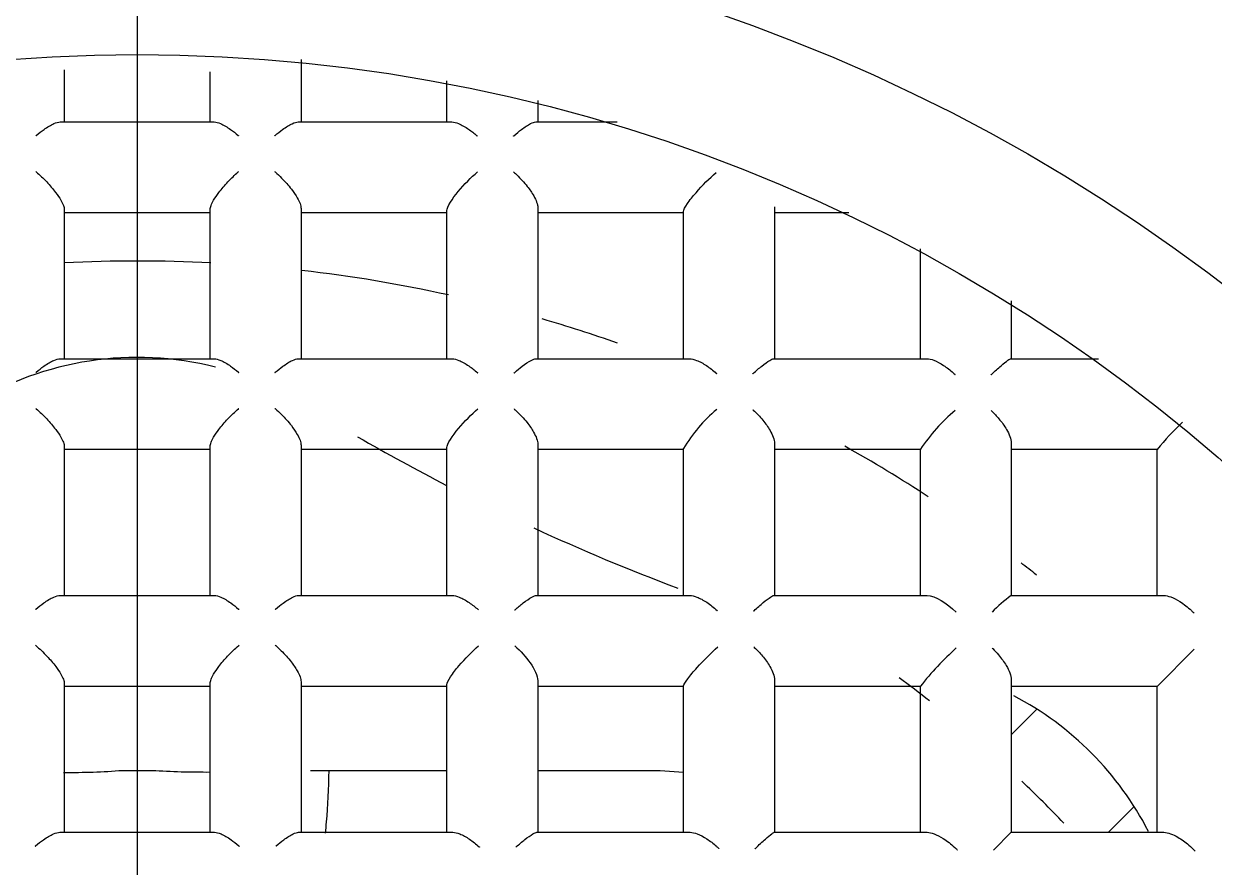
# Model space of a CAD drawing. Header units: millimetres. Extents: x -60 to 7633, y -2614 to 2146.
# Drawn here: x 3554.359 to 3558.683, y -2343.417 to -2340.354 of the extents above; entities that cross this region are included whole.
import ezdxf
from ezdxf.lldxf.tags import DXFTag

# ---------------------------------------------------------------- set-up
doc = ezdxf.new("R2010")
doc.units = ezdxf.units.MM
doc.layers.get('0').update_dxf_attribs({"color": 250})
tags = doc.linetypes.add('CENTER2', pattern=[28.575, 19.05, -3.175, 3.175, -3.175]).pattern_tags.tags
tags[10:11] = [DXFTag(74, 4), DXFTag(75, 0), DXFTag(340, '0'), DXFTag(46, 0.0), DXFTag(50, 0.0), DXFTag(44, 0.0), DXFTag(45, 0.0)]
tags[8:9] = [DXFTag(74, 4), DXFTag(75, 0), DXFTag(340, '0'), DXFTag(46, 0.0), DXFTag(50, 0.0), DXFTag(44, 0.0), DXFTag(45, 0.0)]
tags[6:7] = [DXFTag(74, 4), DXFTag(75, 0), DXFTag(340, '0'), DXFTag(46, 0.0), DXFTag(50, 0.0), DXFTag(44, 0.0), DXFTag(45, 0.0)]
tags[4:5] = [DXFTag(74, 4), DXFTag(75, 0), DXFTag(340, '0'), DXFTag(46, 0.0), DXFTag(50, 0.0), DXFTag(44, 0.0), DXFTag(45, 0.0)]

msp = doc.modelspace()

# ---------------------------------------------------------------- linework, layer by layer
at = {"linetype": 'CENTER2'}
msp.add_line((3554.7708, -2326.4654), (3554.7708, -2366.4654), dxfattribs=at)
at = {"linetype": 'Continuous'}
for p, q in [((3555.3658, -2340.4834), (3555.3658, -2340.7104)), ((3554.5058, -2340.5212), (3554.5058, -2340.7104)), ((3555.0358, -2340.7104), (3555.0358, -2340.5285)), ((3555.8958, -2340.7104), (3555.8958, -2340.5606)), ((3556.2258, -2340.6323), (3556.2258, -2340.7104)), ((3554.491, -2340.7104), (3555.0506, -2340.7104)), ((3555.3548, -2340.7104), (3555.914, -2340.7104)), ((3556.2184, -2340.7104), (3556.5143, -2340.7104)), ((3554.5058, -2341.0285), (3554.5058, -2341.5704)), ((3555.0358, -2341.0404), (3554.5058, -2341.0404)), ((3555.0358, -2341.5704), (3555.0358, -2341.0285)), ((3555.3658, -2341.0246), (3555.3658, -2341.5704)), ((3555.8958, -2341.0404), (3555.3658, -2341.0404)), ((3555.8958, -2341.5704), (3555.8958, -2341.0323)), ((3556.2258, -2341.0212), (3556.2258, -2341.5704)), ((3556.7558, -2341.0404), (3556.2258, -2341.0404)), ((3556.7558, -2341.5704), (3556.7558, -2341.0356)), ((3557.0858, -2341.0187), (3557.0858, -2341.5704)), ((3557.3563, -2341.0404), (3557.0858, -2341.0404)), ((3557.6158, -2341.5704), (3557.6158, -2341.1709)), ((3557.9458, -2341.3597), (3557.9458, -2341.5704)), ((3554.4907, -2341.5704), (3555.0508, -2341.5704)), ((3555.3552, -2341.5704), (3555.9148, -2341.5704)), ((3556.2193, -2341.5704), (3556.7777, -2341.5704)), ((3557.0825, -2341.5704), (3557.6395, -2341.5704)), ((3557.9445, -2341.5704), (3558.263, -2341.5704)), ((3554.5058, -2341.8887), (3554.5058, -2342.4304)), ((3555.0358, -2341.9004), (3554.5058, -2341.9004)), ((3555.0358, -2342.4304), (3555.0358, -2341.8887)), ((3555.3658, -2341.8842), (3555.3658, -2342.4304)), ((3555.8958, -2341.9004), (3555.3658, -2341.9004)), ((3555.8958, -2342.4304), (3555.8958, -2341.8932)), ((3556.2258, -2341.8804), (3556.2258, -2342.4304)), ((3556.7558, -2341.9004), (3556.2258, -2341.9004)), ((3556.7558, -2342.4304), (3556.7558, -2341.8967)), ((3557.0858, -2341.8777), (3557.0858, -2342.4304)), ((3557.6158, -2341.9004), (3557.0858, -2341.9004)), ((3557.6158, -2342.4304), (3557.6158, -2341.899)), ((3557.9458, -2341.8762), (3557.9458, -2342.4304)), ((3558.4758, -2341.9004), (3557.9458, -2341.9004)), ((3558.4758, -2342.4304), (3558.4758, -2341.9001)), ((3554.4904, -2342.4304), (3555.0512, -2342.4304)), ((3555.3558, -2342.4304), (3555.9158, -2342.4304)), ((3556.2206, -2342.4304), (3556.7788, -2342.4304)), ((3557.0838, -2342.4304), (3557.6403, -2342.4304)), ((3557.9454, -2342.4304), (3558.5008, -2342.4304)), ((3558.4758, -2342.7604), (3558.6111, -2342.6251)), ((3554.5058, -2342.7491), (3554.5058, -2343.2904)), ((3555.0358, -2342.7604), (3554.5058, -2342.7604)), ((3555.0358, -2343.2904), (3555.0358, -2342.7491)), ((3555.3658, -2342.7436), (3555.3658, -2343.2904)), ((3555.8958, -2342.7604), (3555.3658, -2342.7604)), ((3555.8958, -2343.2904), (3555.8958, -2342.7544)), ((3556.2258, -2342.7393), (3556.2258, -2343.2904)), ((3556.7558, -2342.7604), (3556.2258, -2342.7604)), ((3556.7558, -2343.2904), (3556.7558, -2342.7581)), ((3557.0858, -2342.7367), (3557.0858, -2343.2904)), ((3557.6158, -2342.7604), (3557.0858, -2342.7604)), ((3557.6158, -2343.2904), (3557.6158, -2342.76)), ((3557.9458, -2342.7356), (3557.9458, -2343.2904)), ((3558.4758, -2342.7604), (3557.9458, -2342.7604)), ((3558.4758, -2343.2904), (3558.4758, -2342.7604)), ((3557.9458, -2342.9369), (3558.0394, -2342.8433)), ((3554.7171, -2343.0654), (3554.8244, -2343.0654)), ((3555.4003, -2343.0654), (3555.468, -2343.0654)), ((3555.468, -2343.0654), (3555.8958, -2343.0654)), ((3556.2258, -2343.0654), (3556.6708, -2343.0654)), ((3556.6708, -2343.0654), (3556.7558, -2343.0722)), ((3558.3929, -2343.1968), (3558.2993, -2343.2904)), ((3554.4899, -2343.2904), (3555.0517, -2343.2904)), ((3555.3567, -2343.2904), (3555.9171, -2343.2904)), ((3556.2222, -2343.2904), (3556.7799, -2343.2904)), ((3557.0851, -2343.2904), (3557.6408, -2343.2904)), ((3557.8811, -2343.3551), (3557.9458, -2343.2904)), ((3557.9458, -2343.2904), (3558.5006, -2343.2904))]:
    msp.add_line(p, q, dxfattribs=at)
for radius in [32.5, 31.9997, 10.48, 9.28, 6.5, 6]:
    msp.add_circle((3554.7708, -2346.4654), radius, dxfattribs=at)
for centre, radius, start, end in [((3554.7708, -2346.4654), 9.315, 255, 195), ((3554.7708, -2346.4654), 5.25, 87.0799, 92.89), ((3554.7708, -2346.4654), 5.25, 77.5571, 83.4623), ((3554.7708, -2346.4654), 5.25, 70.5891, 73.7237), ((3554.7708, -2342.7154), 1.15, 75.7141, 121.6275), ((3557.1913, -2342.1441), 0.5008, 128.9866, 150.4073), ((3558.1837, -2342.2824), 0.6851, 130.0843, 145.9782), ((3559.2972, -2342.5683), 1.0589, 133.5227, 140.8753), ((3559.5147, -2335.0125), 7.8965, 240.04019, 242.71126), ((3554.7708, -2346.4654), 5.25, 56.8096, 60.6902), ((3559.5147, -2335.0125), 7.8965, 245.27307, 249.38747), ((3554.7708, -2346.4654), 5.25, 51.5119, 52.2968), ((3558.261, -2342.8581), 0.5316, 126.4265, 136.3215), ((3558.4938, -2343.4536), 1.1189, 131.9076, 141.6885), ((3554.7708, -2346.4654), 4.65, 51.7582, 53.4605), ((3557.4224, -2343.8138), 1.15, 27.2599, 62.4009), ((3554.5226, -2340.5343), 2.5386, 269.5637, 274.3954), ((3555.019, -2339.8449), 3.2264, 266.5428, 270.3071), ((3554.7708, -2346.4654), 4.65, 43.6181, 46.2812)]:
    msp.add_arc(centre, radius, start, end, dxfattribs=at)
for points, knots in [([(3554.4026, -2340.7605), (3554.403, -2340.7601), (3554.4035, -2340.7597), (3554.404, -2340.7593), (3554.4134, -2340.7513), (3554.4228, -2340.7439), (3554.432, -2340.7374), (3554.4445, -2340.7286), (3554.4568, -2340.7213), (3554.4679, -2340.7164), (3554.4765, -2340.7127), (3554.4846, -2340.7104), (3554.491, -2340.7104)], [0, 0, 0, 0, 0.01485, 0.01485, 0.01485, 0.303354, 0.303354, 0.303354, 0.696424, 0.696424, 0.696424, 1, 1, 1, 1]), ([(3555.0506, -2340.7104), (3555.057, -2340.7104), (3555.0651, -2340.7127), (3555.0736, -2340.7164), (3555.0847, -2340.7213), (3555.0971, -2340.7286), (3555.1096, -2340.7374), (3555.1188, -2340.7439), (3555.1282, -2340.7513), (3555.1376, -2340.7593), (3555.138, -2340.7597), (3555.1385, -2340.7601), (3555.139, -2340.7605)], [0, 0, 0, 0, 0.303576, 0.303576, 0.303576, 0.696646, 0.696646, 0.696646, 0.98515, 0.98515, 0.98515, 1, 1, 1, 1]), ([(3555.2701, -2340.7606), (3555.2706, -2340.7602), (3555.2711, -2340.7598), (3555.2715, -2340.7594), (3555.2807, -2340.7515), (3555.2899, -2340.7442), (3555.2988, -2340.7378), (3555.3111, -2340.7289), (3555.3232, -2340.7214), (3555.3337, -2340.7165), (3555.3418, -2340.7127), (3555.3491, -2340.7104), (3555.3548, -2340.7104)], [0, 0, 0, 0, 0.014572, 0.014572, 0.014572, 0.299332, 0.299332, 0.299332, 0.697774, 0.697774, 0.697774, 1, 1, 1, 1]), ([(3555.914, -2340.7104), (3555.921, -2340.7104), (3555.9295, -2340.7127), (3555.9384, -2340.7163), (3555.9498, -2340.721), (3555.9622, -2340.7282), (3555.9746, -2340.7367), (3555.9846, -2340.7436), (3555.9949, -2340.7516), (3556.0049, -2340.7603), (3556.0054, -2340.7607), (3556.0059, -2340.7611), (3556.0064, -2340.7616)], [0, 0, 0, 0, 0.298388, 0.298388, 0.298388, 0.678333, 0.678333, 0.678333, 0.985043, 0.985043, 0.985043, 1, 1, 1, 1]), ([(3556.1374, -2340.7618), (3556.1379, -2340.7614), (3556.1383, -2340.761), (3556.1388, -2340.7606), (3556.1484, -2340.7523), (3556.1579, -2340.7445), (3556.1669, -2340.7378), (3556.1788, -2340.7288), (3556.1902, -2340.7213), (3556.2, -2340.7164), (3556.2072, -2340.7127), (3556.2137, -2340.7104), (3556.2184, -2340.7104)], [0, 0, 0, 0, 0.014174, 0.014174, 0.014174, 0.311497, 0.311497, 0.311497, 0.705829, 0.705829, 0.705829, 1, 1, 1, 1]), ([(3554.4025, -2340.8905), (3554.403, -2340.8909), (3554.4034, -2340.8914), (3554.4039, -2340.8918), (3554.4165, -2340.9028), (3554.4294, -2340.915), (3554.4417, -2340.928), (3554.4531, -2340.9401), (3554.4643, -2340.9531), (3554.4742, -2340.9662), (3554.4813, -2340.9756), (3554.4879, -2340.9853), (3554.4932, -2340.9945), (3554.497, -2341.0011), (3554.5002, -2341.0075), (3554.5024, -2341.0133), (3554.5046, -2341.0191), (3554.5058, -2341.0244), (3554.5058, -2341.0285)], [0, 0, 0, 0, 0.010326, 0.010326, 0.010326, 0.288246, 0.288246, 0.288246, 0.547179, 0.547179, 0.547179, 0.73248, 0.73248, 0.73248, 0.865739, 0.865739, 0.865739, 1, 1, 1, 1]), ([(3555.0358, -2341.0285), (3555.0358, -2341.0244), (3555.037, -2341.0191), (3555.0392, -2341.0133), (3555.0413, -2341.0075), (3555.0445, -2341.0011), (3555.0483, -2340.9945), (3555.0536, -2340.9853), (3555.0602, -2340.9756), (3555.0674, -2340.9662), (3555.0773, -2340.9531), (3555.0885, -2340.9401), (3555.0999, -2340.928), (3555.1122, -2340.915), (3555.125, -2340.9028), (3555.1377, -2340.8918), (3555.1381, -2340.8914), (3555.1386, -2340.8909), (3555.1391, -2340.8905)], [0, 0, 0, 0, 0.134261, 0.134261, 0.134261, 0.26752, 0.26752, 0.26752, 0.452821, 0.452821, 0.452821, 0.711754, 0.711754, 0.711754, 0.989674, 0.989674, 0.989674, 1, 1, 1, 1]), ([(3555.2702, -2340.8906), (3555.2707, -2340.891), (3555.2712, -2340.8915), (3555.2717, -2340.8919), (3555.2796, -2340.8988), (3555.2876, -2340.9062), (3555.2953, -2340.914), (3555.3078, -2340.9266), (3555.3201, -2340.9404), (3555.331, -2340.9545), (3555.3389, -2340.9649), (3555.3463, -2340.9757), (3555.3522, -2340.9861), (3555.3563, -2340.9933), (3555.3597, -2341.0004), (3555.3621, -2341.007), (3555.3645, -2341.0135), (3555.3658, -2341.0196), (3555.3658, -2341.0246)], [0, 0, 0, 0, 0.010919, 0.010919, 0.010919, 0.190851, 0.190851, 0.190851, 0.485058, 0.485058, 0.485058, 0.700722, 0.700722, 0.700722, 0.84966, 0.84966, 0.84966, 1, 1, 1, 1]), ([(3555.8958, -2341.0323), (3555.8958, -2341.0187), (3555.9153, -2340.9887), (3555.9587, -2340.9366), (3555.9833, -2340.912), (3556.0066, -2340.8916)], [0, 0, 0, 0, 0.5, 0.5, 1, 1, 1, 1]), ([(3556.1377, -2340.8919), (3556.1382, -2340.8923), (3556.1387, -2340.8927), (3556.1392, -2340.8932), (3556.1427, -2340.8963), (3556.1462, -2340.8995), (3556.1497, -2340.9029), (3556.1631, -2340.9156), (3556.1762, -2340.9298), (3556.1877, -2340.9444), (3556.1965, -2340.9556), (3556.2047, -2340.9673), (3556.2111, -2340.9788), (3556.2155, -2340.9865), (3556.2192, -2340.9942), (3556.2217, -2341.0014), (3556.2243, -2341.0087), (3556.2258, -2341.0155), (3556.2258, -2341.0212)], [0, 0, 0, 0, 0.011532, 0.011532, 0.011532, 0.094971, 0.094971, 0.094971, 0.419472, 0.419472, 0.419472, 0.666035, 0.666035, 0.666035, 0.832141, 0.832141, 0.832141, 1, 1, 1, 1]), ([(3556.7558, -2341.0356), (3556.7558, -2341.0301), (3556.761, -2341.0195), (3556.7779, -2340.9945), (3556.7891, -2340.9806), (3556.8241, -2340.9403), (3556.8497, -2340.9149), (3556.8734, -2340.8937)], [0, 0, 0, 0, 0.25, 0.25, 0.5, 0.5, 1, 1, 1, 1]), ([(3554.402, -2341.6206), (3554.4025, -2341.6202), (3554.4029, -2341.6198), (3554.4034, -2341.6193), (3554.4128, -2341.6113), (3554.4223, -2341.6039), (3554.4316, -2341.5973), (3554.4441, -2341.5886), (3554.4565, -2341.5812), (3554.4676, -2341.5764), (3554.4762, -2341.5727), (3554.4843, -2341.5704), (3554.4907, -2341.5704)], [0, 0, 0, 0, 0.014868, 0.014868, 0.014868, 0.3045, 0.3045, 0.3045, 0.696653, 0.696653, 0.696653, 1, 1, 1, 1]), ([(3555.0508, -2341.5704), (3555.0573, -2341.5704), (3555.0654, -2341.5727), (3555.074, -2341.5764), (3555.0851, -2341.5812), (3555.0975, -2341.5886), (3555.11, -2341.5973), (3555.1192, -2341.6039), (3555.1287, -2341.6113), (3555.1381, -2341.6193), (3555.1386, -2341.6198), (3555.1391, -2341.6202), (3555.1396, -2341.6206)], [0, 0, 0, 0, 0.303347, 0.303347, 0.303347, 0.6955, 0.6955, 0.6955, 0.985132, 0.985132, 0.985132, 1, 1, 1, 1]), ([(3555.2709, -2341.6207), (3555.2714, -2341.6203), (3555.2719, -2341.6199), (3555.2723, -2341.6195), (3555.2816, -2341.6116), (3555.2907, -2341.6043), (3555.2996, -2341.5978), (3555.3119, -2341.5889), (3555.3239, -2341.5814), (3555.3344, -2341.5765), (3555.3424, -2341.5727), (3555.3496, -2341.5704), (3555.3552, -2341.5704)], [0, 0, 0, 0, 0.014538, 0.014538, 0.014538, 0.300085, 0.300085, 0.300085, 0.698371, 0.698371, 0.698371, 1, 1, 1, 1]), ([(3555.9148, -2341.5704), (3555.9219, -2341.5704), (3555.9304, -2341.5726), (3555.9394, -2341.5763), (3555.9508, -2341.5809), (3555.9632, -2341.588), (3555.9755, -2341.5965), (3555.9859, -2341.6036), (3555.9964, -2341.6118), (3556.0067, -2341.6207), (3556.0072, -2341.6211), (3556.0077, -2341.6216), (3556.0082, -2341.622)], [0, 0, 0, 0, 0.296183, 0.296183, 0.296183, 0.671794, 0.671794, 0.671794, 0.98504, 0.98504, 0.98504, 1, 1, 1, 1]), ([(3556.1394, -2341.6223), (3556.1398, -2341.6219), (3556.1403, -2341.6215), (3556.1407, -2341.6211), (3556.1506, -2341.6125), (3556.1602, -2341.6046), (3556.1694, -2341.5976), (3556.1811, -2341.5887), (3556.1923, -2341.5813), (3556.2017, -2341.5764), (3556.2088, -2341.5727), (3556.215, -2341.5704), (3556.2193, -2341.5704)], [0, 0, 0, 0, 0.014053, 0.014053, 0.014053, 0.317836, 0.317836, 0.317836, 0.709169, 0.709169, 0.709169, 1, 1, 1, 1]), ([(3556.7777, -2341.5704), (3556.7851, -2341.5704), (3556.7939, -2341.5726), (3556.803, -2341.5761), (3556.8143, -2341.5806), (3556.8266, -2341.5873), (3556.8387, -2341.5954), (3556.8506, -2341.6034), (3556.8627, -2341.6129), (3556.8743, -2341.6233), (3556.8747, -2341.6237), (3556.8752, -2341.6241), (3556.8757, -2341.6246)], [0, 0, 0, 0, 0.283277, 0.283277, 0.283277, 0.637032, 0.637032, 0.637032, 0.985179, 0.985179, 0.985179, 1, 1, 1, 1]), ([(3557.0068, -2341.625), (3557.0072, -2341.6246), (3557.0076, -2341.6242), (3557.0081, -2341.6239), (3557.0191, -2341.6139), (3557.0297, -2341.6047), (3557.0396, -2341.5969), (3557.0504, -2341.5882), (3557.0604, -2341.5809), (3557.0685, -2341.5762), (3557.0744, -2341.5726), (3557.0794, -2341.5704), (3557.0825, -2341.5704)], [0, 0, 0, 0, 0.013531, 0.013531, 0.013531, 0.352739, 0.352739, 0.352739, 0.725909, 0.725909, 0.725909, 1, 1, 1, 1]), ([(3557.6395, -2341.5704), (3557.647, -2341.5704), (3557.6558, -2341.5725), (3557.6649, -2341.5759), (3557.6761, -2341.5802), (3557.6881, -2341.5867), (3557.6999, -2341.5944), (3557.7119, -2341.6023), (3557.724, -2341.6117), (3557.7355, -2341.6219), (3557.7372, -2341.6234), (3557.7388, -2341.6249), (3557.7405, -2341.6265), (3557.741, -2341.6269), (3557.7415, -2341.6274), (3557.742, -2341.6278)], [0, 0, 0, 0, 0.268535, 0.268535, 0.268535, 0.599926, 0.599926, 0.599926, 0.936553, 0.936553, 0.936553, 0.985457, 0.985457, 0.985457, 1, 1, 1, 1]), ([(3557.8728, -2341.6283), (3557.8732, -2341.6279), (3557.8736, -2341.6275), (3557.8741, -2341.6271), (3557.8865, -2341.6154), (3557.8984, -2341.6047), (3557.909, -2341.5957), (3557.9186, -2341.5875), (3557.9273, -2341.5805), (3557.9339, -2341.5759), (3557.9388, -2341.5725), (3557.9426, -2341.5704), (3557.9445, -2341.5704)], [0, 0, 0, 0, 0.013053, 0.013053, 0.013053, 0.395638, 0.395638, 0.395638, 0.744467, 0.744467, 0.744467, 1, 1, 1, 1]), ([(3554.4019, -2341.7506), (3554.4024, -2341.751), (3554.4028, -2341.7514), (3554.4033, -2341.7518), (3554.4163, -2341.7631), (3554.4295, -2341.7757), (3554.4421, -2341.7891), (3554.4534, -2341.8011), (3554.4646, -2341.8141), (3554.4744, -2341.8271), (3554.4815, -2341.8364), (3554.488, -2341.846), (3554.4933, -2341.855), (3554.4971, -2341.8616), (3554.5003, -2341.868), (3554.5024, -2341.8737), (3554.5046, -2341.8795), (3554.5058, -2341.8847), (3554.5058, -2341.8887)], [0, 0, 0, 0, 0.010293, 0.010293, 0.010293, 0.294908, 0.294908, 0.294908, 0.551162, 0.551162, 0.551162, 0.734465, 0.734465, 0.734465, 0.866746, 0.866746, 0.866746, 1, 1, 1, 1]), ([(3555.0358, -2341.8887), (3555.0358, -2341.8847), (3555.037, -2341.8795), (3555.0391, -2341.8737), (3555.0413, -2341.868), (3555.0445, -2341.8616), (3555.0483, -2341.855), (3555.0535, -2341.846), (3555.0601, -2341.8364), (3555.0672, -2341.8271), (3555.077, -2341.8141), (3555.0882, -2341.8011), (3555.0995, -2341.7891), (3555.1121, -2341.7757), (3555.1253, -2341.7631), (3555.1383, -2341.7518), (3555.1387, -2341.7514), (3555.1392, -2341.751), (3555.1397, -2341.7506)], [0, 0, 0, 0, 0.133254, 0.133254, 0.133254, 0.265535, 0.265535, 0.265535, 0.448838, 0.448838, 0.448838, 0.705092, 0.705092, 0.705092, 0.989707, 0.989707, 0.989707, 1, 1, 1, 1]), ([(3555.2711, -2341.7507), (3555.2715, -2341.7511), (3555.272, -2341.7515), (3555.2725, -2341.752), (3555.2799, -2341.7585), (3555.2874, -2341.7654), (3555.2946, -2341.7726), (3555.3072, -2341.7852), (3555.3196, -2341.7991), (3555.3306, -2341.8132), (3555.3386, -2341.8237), (3555.3461, -2341.8346), (3555.3521, -2341.8451), (3555.3562, -2341.8524), (3555.3596, -2341.8596), (3555.362, -2341.8662), (3555.3644, -2341.8729), (3555.3658, -2341.8791), (3555.3658, -2341.8842)], [0, 0, 0, 0, 0.010995, 0.010995, 0.010995, 0.179887, 0.179887, 0.179887, 0.477631, 0.477631, 0.477631, 0.696815, 0.696815, 0.696815, 0.847685, 0.847685, 0.847685, 1, 1, 1, 1]), ([(3555.8958, -2341.8932), (3555.8958, -2341.8802), (3555.9159, -2341.85), (3555.9601, -2341.7975), (3555.985, -2341.7727), (3556.0085, -2341.7521)], [0, 0, 0, 0, 0.5, 0.5, 1, 1, 1, 1]), ([(3556.1397, -2341.7524), (3556.1402, -2341.7528), (3556.1407, -2341.7533), (3556.1412, -2341.7537), (3556.1436, -2341.7558), (3556.1459, -2341.758), (3556.1483, -2341.7602), (3556.1619, -2341.7729), (3556.1751, -2341.7871), (3556.1868, -2341.8018), (3556.1959, -2341.8132), (3556.2042, -2341.8252), (3556.2108, -2341.8369), (3556.2153, -2341.8447), (3556.219, -2341.8526), (3556.2216, -2341.86), (3556.2243, -2341.8674), (3556.2258, -2341.8745), (3556.2258, -2341.8804)], [0, 0, 0, 0, 0.011718, 0.011718, 0.011718, 0.068124, 0.068124, 0.068124, 0.400143, 0.400143, 0.400143, 0.655537, 0.655537, 0.655537, 0.826845, 0.826845, 0.826845, 1, 1, 1, 1]), ([(3557.0072, -2341.7553), (3557.0077, -2341.7557), (3557.0082, -2341.7562), (3557.0087, -2341.7566), (3557.021, -2341.768), (3557.033, -2341.7805), (3557.0437, -2341.7936), (3557.0535, -2341.8056), (3557.0625, -2341.8183), (3557.0697, -2341.8308), (3557.0745, -2341.8392), (3557.0785, -2341.8476), (3557.0813, -2341.8555), (3557.0841, -2341.8635), (3557.0858, -2341.8712), (3557.0858, -2341.8777)], [0, 0, 0, 0, 0.012409, 0.012409, 0.012409, 0.32604, 0.32604, 0.32604, 0.61467, 0.61467, 0.61467, 0.806249, 0.806249, 0.806249, 1, 1, 1, 1]), ([(3557.8733, -2341.7587), (3557.8738, -2341.7591), (3557.8743, -2341.7596), (3557.8748, -2341.7601), (3557.884, -2341.7689), (3557.8929, -2341.7783), (3557.9011, -2341.7881), (3557.9116, -2341.8006), (3557.9211, -2341.8138), (3557.9287, -2341.8269), (3557.9338, -2341.8356), (3557.938, -2341.8444), (3557.941, -2341.8528), (3557.944, -2341.8611), (3557.9458, -2341.8693), (3557.9458, -2341.8762)], [0, 0, 0, 0, 0.01301, 0.01301, 0.01301, 0.260346, 0.260346, 0.260346, 0.577567, 0.577567, 0.577567, 0.787567, 0.787567, 0.787567, 1, 1, 1, 1]), ([(3554.4012, -2342.4806), (3554.4016, -2342.4802), (3554.4021, -2342.4798), (3554.4026, -2342.4794), (3554.4121, -2342.4713), (3554.4217, -2342.4638), (3554.431, -2342.4573), (3554.4435, -2342.4485), (3554.4559, -2342.4412), (3554.4671, -2342.4364), (3554.4757, -2342.4327), (3554.4839, -2342.4304), (3554.4904, -2342.4304)], [0, 0, 0, 0, 0.014893, 0.014893, 0.014893, 0.306279, 0.306279, 0.306279, 0.697045, 0.697045, 0.697045, 1, 1, 1, 1]), ([(3555.0512, -2342.4304), (3555.0577, -2342.4304), (3555.0659, -2342.4327), (3555.0745, -2342.4364), (3555.0857, -2342.4412), (3555.098, -2342.4485), (3555.1105, -2342.4573), (3555.1199, -2342.4638), (3555.1295, -2342.4713), (3555.139, -2342.4794), (3555.1394, -2342.4798), (3555.1399, -2342.4802), (3555.1404, -2342.4806)], [0, 0, 0, 0, 0.302955, 0.302955, 0.302955, 0.693721, 0.693721, 0.693721, 0.985107, 0.985107, 0.985107, 1, 1, 1, 1]), ([(3555.272, -2342.4808), (3555.2725, -2342.4804), (3555.273, -2342.48), (3555.2734, -2342.4796), (3555.2827, -2342.4717), (3555.2919, -2342.4643), (3555.3009, -2342.4578), (3555.3131, -2342.4489), (3555.325, -2342.4413), (3555.3354, -2342.4364), (3555.3432, -2342.4327), (3555.3504, -2342.4304), (3555.3558, -2342.4304)], [0, 0, 0, 0, 0.014488, 0.014488, 0.014488, 0.301476, 0.301476, 0.301476, 0.699355, 0.699355, 0.699355, 1, 1, 1, 1]), ([(3555.9158, -2342.4304), (3555.923, -2342.4304), (3555.9316, -2342.4326), (3555.9407, -2342.4363), (3555.9521, -2342.4408), (3555.9644, -2342.4478), (3555.9767, -2342.4562), (3555.9875, -2342.4635), (3555.9985, -2342.4721), (3556.0092, -2342.4814), (3556.0097, -2342.4818), (3556.0102, -2342.4823), (3556.0106, -2342.4827)], [0, 0, 0, 0, 0.29257, 0.29257, 0.29257, 0.661572, 0.661572, 0.661572, 0.985055, 0.985055, 0.985055, 1, 1, 1, 1]), ([(3556.1421, -2342.4832), (3556.1425, -2342.4828), (3556.143, -2342.4824), (3556.1434, -2342.482), (3556.1536, -2342.473), (3556.1636, -2342.4647), (3556.173, -2342.4574), (3556.1844, -2342.4486), (3556.1952, -2342.4412), (3556.2042, -2342.4363), (3556.2109, -2342.4327), (3556.2167, -2342.4304), (3556.2206, -2342.4304)], [0, 0, 0, 0, 0.013875, 0.013875, 0.013875, 0.328614, 0.328614, 0.328614, 0.714539, 0.714539, 0.714539, 1, 1, 1, 1]), ([(3556.7788, -2342.4304), (3556.7862, -2342.4304), (3556.7951, -2342.4325), (3556.8042, -2342.436), (3556.8155, -2342.4404), (3556.8276, -2342.447), (3556.8395, -2342.4549), (3556.8524, -2342.4634), (3556.8654, -2342.4737), (3556.8777, -2342.4849), (3556.8782, -2342.4854), (3556.8787, -2342.4858), (3556.8792, -2342.4863)], [0, 0, 0, 0, 0.275395, 0.275395, 0.275395, 0.616959, 0.616959, 0.616959, 0.985316, 0.985316, 0.985316, 1, 1, 1, 1]), ([(3557.0103, -2342.4869), (3557.0107, -2342.4865), (3557.0112, -2342.4861), (3557.0116, -2342.4857), (3557.0234, -2342.4748), (3557.0348, -2342.4647), (3557.0451, -2342.4562), (3557.0552, -2342.4478), (3557.0645, -2342.4407), (3557.0718, -2342.436), (3557.0771, -2342.4326), (3557.0814, -2342.4304), (3557.0838, -2342.4304)], [0, 0, 0, 0, 0.013256, 0.013256, 0.013256, 0.376555, 0.376555, 0.376555, 0.73636, 0.73636, 0.73636, 1, 1, 1, 1]), ([(3558.5008, -2342.4304), (3558.5082, -2342.4304), (3558.5168, -2342.4323), (3558.5256, -2342.4356), (3558.5364, -2342.4395), (3558.5478, -2342.4455), (3558.559, -2342.4526), (3558.5732, -2342.4617), (3558.5874, -2342.4728), (3558.6005, -2342.4849), (3558.6034, -2342.4876), (3558.6063, -2342.4903), (3558.6091, -2342.4931), (3558.6096, -2342.4935), (3558.6101, -2342.494), (3558.6105, -2342.4945)], [0, 0, 0, 0, 0.241359, 0.241359, 0.241359, 0.534251, 0.534251, 0.534251, 0.905487, 0.905487, 0.905487, 0.986148, 0.986148, 0.986148, 1, 1, 1, 1]), ([(3554.401, -2342.6107), (3554.4015, -2342.6111), (3554.4019, -2342.6115), (3554.4024, -2342.6119), (3554.4159, -2342.6236), (3554.4296, -2342.6367), (3554.4427, -2342.6506), (3554.4539, -2342.6626), (3554.4649, -2342.6754), (3554.4747, -2342.6883), (3554.4817, -2342.6975), (3554.4882, -2342.707), (3554.4934, -2342.7159), (3554.4971, -2342.7224), (3554.5003, -2342.7287), (3554.5025, -2342.7344), (3554.5046, -2342.74), (3554.5058, -2342.7452), (3554.5058, -2342.7491)], [0, 0, 0, 0, 0.010244, 0.010244, 0.010244, 0.304469, 0.304469, 0.304469, 0.556853, 0.556853, 0.556853, 0.737297, 0.737297, 0.737297, 0.868182, 0.868182, 0.868182, 1, 1, 1, 1]), ([(3555.0358, -2342.7491), (3555.0358, -2342.7452), (3555.037, -2342.74), (3555.0391, -2342.7344), (3555.0413, -2342.7287), (3555.0444, -2342.7224), (3555.0482, -2342.7159), (3555.0534, -2342.707), (3555.0599, -2342.6975), (3555.0669, -2342.6883), (3555.0766, -2342.6754), (3555.0877, -2342.6626), (3555.0989, -2342.6506), (3555.112, -2342.6367), (3555.1257, -2342.6236), (3555.1392, -2342.6119), (3555.1396, -2342.6115), (3555.1401, -2342.6111), (3555.1406, -2342.6107)], [0, 0, 0, 0, 0.131818, 0.131818, 0.131818, 0.262703, 0.262703, 0.262703, 0.443147, 0.443147, 0.443147, 0.695531, 0.695531, 0.695531, 0.989756, 0.989756, 0.989756, 1, 1, 1, 1]), ([(3555.2722, -2342.6109), (3555.2727, -2342.6113), (3555.2732, -2342.6117), (3555.2737, -2342.6121), (3555.2804, -2342.618), (3555.2871, -2342.6242), (3555.2936, -2342.6306), (3555.3064, -2342.6433), (3555.3189, -2342.6572), (3555.33, -2342.6714), (3555.3382, -2342.6821), (3555.3458, -2342.6931), (3555.3519, -2342.7038), (3555.356, -2342.7112), (3555.3596, -2342.7185), (3555.362, -2342.7252), (3555.3644, -2342.732), (3555.3658, -2342.7384), (3555.3658, -2342.7436)], [0, 0, 0, 0, 0.011105, 0.011105, 0.011105, 0.164105, 0.164105, 0.164105, 0.466826, 0.466826, 0.466826, 0.691096, 0.691096, 0.691096, 0.844795, 0.844795, 0.844795, 1, 1, 1, 1]), ([(3555.8958, -2342.7544), (3555.8958, -2342.7484), (3555.9008, -2342.7376), (3555.9172, -2342.7125), (3555.928, -2342.6987), (3555.9622, -2342.6589), (3555.9875, -2342.6337), (3556.0111, -2342.6128)], [0, 0, 0, 0, 0.25, 0.25, 0.5, 0.5, 1, 1, 1, 1]), ([(3556.1426, -2342.6133), (3556.163, -2342.6316), (3556.1827, -2342.653), (3556.2139, -2342.6977), (3556.2258, -2342.7219), (3556.2258, -2342.7393)], [0, 0, 0, 0, 0.5, 0.5, 1, 1, 1, 1]), ([(3556.7558, -2342.7581), (3556.7558, -2342.7542), (3556.7614, -2342.7447), (3556.7799, -2342.7202), (3556.792, -2342.706), (3556.8295, -2342.6648), (3556.8558, -2342.6387), (3556.8798, -2342.6166)], [0, 0, 0, 0, 0.25, 0.25, 0.5, 0.5, 1, 1, 1, 1]), ([(3557.0109, -2342.6172), (3557.0114, -2342.6177), (3557.0119, -2342.6181), (3557.0124, -2342.6186), (3557.0228, -2342.6284), (3557.0329, -2342.639), (3557.0421, -2342.6501), (3557.0523, -2342.6623), (3557.0617, -2342.6754), (3557.0691, -2342.6883), (3557.074, -2342.6968), (3557.0782, -2342.7055), (3557.0811, -2342.7137), (3557.0841, -2342.7219), (3557.0858, -2342.7299), (3557.0858, -2342.7367)], [0, 0, 0, 0, 0.012784, 0.012784, 0.012784, 0.286208, 0.286208, 0.286208, 0.592147, 0.592147, 0.592147, 0.794908, 0.794908, 0.794908, 1, 1, 1, 1]), ([(3557.8772, -2342.6215), (3557.8777, -2342.622), (3557.8782, -2342.6225), (3557.8787, -2342.623), (3557.8859, -2342.6301), (3557.8929, -2342.6375), (3557.8995, -2342.6452), (3557.9103, -2342.658), (3557.9202, -2342.6715), (3557.9281, -2342.6849), (3557.9333, -2342.6939), (3557.9377, -2342.7029), (3557.9408, -2342.7114), (3557.944, -2342.7201), (3557.9458, -2342.7284), (3557.9458, -2342.7356)], [0, 0, 0, 0, 0.013413, 0.013413, 0.013413, 0.214983, 0.214983, 0.214983, 0.551519, 0.551519, 0.551519, 0.774457, 0.774457, 0.774457, 1, 1, 1, 1]), ([(3555.4545, -2343.2937), (3555.456, -2343.2803), (3555.4574, -2343.2667), (3555.4586, -2343.2528), (3555.4637, -2343.1943), (3555.4664, -2343.131), (3555.468, -2343.0654)], [0.91265948, 0.91265948, 0.91265948, 0.91265948, 0.92934765, 0.92934765, 0.92934765, 1, 1, 1, 1]), ([(3554.3999, -2343.3408), (3554.4004, -2343.3404), (3554.4009, -2343.3399), (3554.4013, -2343.3395), (3554.411, -2343.3313), (3554.4207, -2343.3237), (3554.4302, -2343.3171), (3554.4427, -2343.3084), (3554.4551, -2343.3012), (3554.4663, -2343.2964), (3554.475, -2343.2927), (3554.4832, -2343.2904), (3554.4899, -2343.2904)], [0, 0, 0, 0, 0.014928, 0.014928, 0.014928, 0.309349, 0.309349, 0.309349, 0.6978, 0.6978, 0.6978, 1, 1, 1, 1]), ([(3555.0517, -2343.2904), (3555.0583, -2343.2904), (3555.0666, -2343.2927), (3555.0753, -2343.2964), (3555.0865, -2343.3012), (3555.0989, -2343.3084), (3555.1114, -2343.3171), (3555.1209, -2343.3237), (3555.1306, -2343.3313), (3555.1402, -2343.3395), (3555.1407, -2343.3399), (3555.1412, -2343.3404), (3555.1417, -2343.3408)], [0, 0, 0, 0, 0.3022, 0.3022, 0.3022, 0.690651, 0.690651, 0.690651, 0.985072, 0.985072, 0.985072, 1, 1, 1, 1]), ([(3555.2737, -2343.3411), (3555.2742, -2343.3407), (3555.2747, -2343.3403), (3555.2751, -2343.3399), (3555.2845, -2343.3318), (3555.2939, -2343.3243), (3555.3028, -2343.3178), (3555.315, -2343.3088), (3555.3268, -2343.3013), (3555.3369, -2343.2964), (3555.3446, -2343.2927), (3555.3515, -2343.2904), (3555.3567, -2343.2904)], [0, 0, 0, 0, 0.014404, 0.014404, 0.014404, 0.30435, 0.30435, 0.30435, 0.701174, 0.701174, 0.701174, 1, 1, 1, 1]), ([(3555.9171, -2343.2904), (3555.9245, -2343.2904), (3555.9332, -2343.2926), (3555.9423, -2343.2962), (3555.9537, -2343.3006), (3555.966, -2343.3075), (3555.9781, -2343.3156), (3555.9898, -2343.3234), (3556.0015, -2343.3326), (3556.0128, -2343.3427), (3556.0133, -2343.3431), (3556.0138, -2343.3435), (3556.0143, -2343.344)], [0, 0, 0, 0, 0.286143, 0.286143, 0.286143, 0.644278, 0.644278, 0.644278, 0.985121, 0.985121, 0.985121, 1, 1, 1, 1]), ([(3556.1459, -2343.3447), (3556.1464, -2343.3443), (3556.1468, -2343.3439), (3556.1473, -2343.3435), (3556.1582, -2343.3337), (3556.1687, -2343.3247), (3556.1785, -2343.317), (3556.1894, -2343.3083), (3556.1996, -2343.301), (3556.2078, -2343.2962), (3556.2139, -2343.2927), (3556.219, -2343.2904), (3556.2222, -2343.2904)], [0, 0, 0, 0, 0.013599, 0.013599, 0.013599, 0.348461, 0.348461, 0.348461, 0.723844, 0.723844, 0.723844, 1, 1, 1, 1]), ([(3556.7799, -2343.2904), (3556.7874, -2343.2904), (3556.7962, -2343.2925), (3556.8053, -2343.2959), (3556.8164, -2343.3001), (3556.8283, -2343.3064), (3556.84, -2343.3141), (3556.8519, -2343.3218), (3556.8638, -2343.3311), (3556.8752, -2343.3411), (3556.8776, -2343.3433), (3556.88, -2343.3454), (3556.8824, -2343.3477), (3556.8829, -2343.3481), (3556.8834, -2343.3486), (3556.8838, -2343.349)], [0, 0, 0, 0, 0.263382, 0.263382, 0.263382, 0.587136, 0.587136, 0.587136, 0.915858, 0.915858, 0.915858, 0.985561, 0.985561, 0.985561, 1, 1, 1, 1]), ([(3557.015, -2343.3499), (3557.0154, -2343.3495), (3557.0159, -2343.3491), (3557.0163, -2343.3487), (3557.0294, -2343.3361), (3557.0419, -2343.3246), (3557.0527, -2343.3151), (3557.0618, -2343.3071), (3557.0699, -2343.3003), (3557.0759, -2343.2958), (3557.0803, -2343.2925), (3557.0837, -2343.2904), (3557.0851, -2343.2904)], [0, 0, 0, 0, 0.012871, 0.012871, 0.012871, 0.414745, 0.414745, 0.414745, 0.752296, 0.752296, 0.752296, 1, 1, 1, 1]), ([(3557.6408, -2343.2904), (3557.6481, -2343.2904), (3557.6568, -2343.2924), (3557.6656, -2343.2956), (3557.6764, -2343.2996), (3557.6879, -2343.3055), (3557.6991, -2343.3127), (3557.7132, -2343.3217), (3557.7274, -2343.3329), (3557.7406, -2343.345), (3557.7434, -2343.3476), (3557.7462, -2343.3502), (3557.7489, -2343.3529), (3557.7494, -2343.3534), (3557.7499, -2343.3538), (3557.7504, -2343.3543)], [0, 0, 0, 0, 0.242067, 0.242067, 0.242067, 0.535875, 0.535875, 0.535875, 0.907794, 0.907794, 0.907794, 0.986125, 0.986125, 0.986125, 1, 1, 1, 1]), ([(3558.5006, -2343.2904), (3558.5078, -2343.2904), (3558.5161, -2343.2923), (3558.5248, -2343.2954), (3558.5333, -2343.2985), (3558.5424, -2343.3029), (3558.5513, -2343.3081), (3558.5647, -2343.316), (3558.5783, -2343.3259), (3558.591, -2343.3367), (3558.5987, -2343.3433), (3558.6062, -2343.3503), (3558.6133, -2343.3576), (3558.6137, -2343.358), (3558.6142, -2343.3585), (3558.6147, -2343.359)], [0, 0, 0, 0, 0.225543, 0.225543, 0.225543, 0.448481, 0.448481, 0.448481, 0.785017, 0.785017, 0.785017, 0.986587, 0.986587, 0.986587, 1, 1, 1, 1])]:
    msp.add_open_spline(points, degree=3, knots=knots, dxfattribs=at)
msp.add_open_spline([(3557.6403, -2342.4304), (3557.6699, -2342.4304), (3557.7118, -2342.4579), (3557.7457, -2342.4904)], degree=3, dxfattribs=at)

doc.saveas('drawing.dxf')
